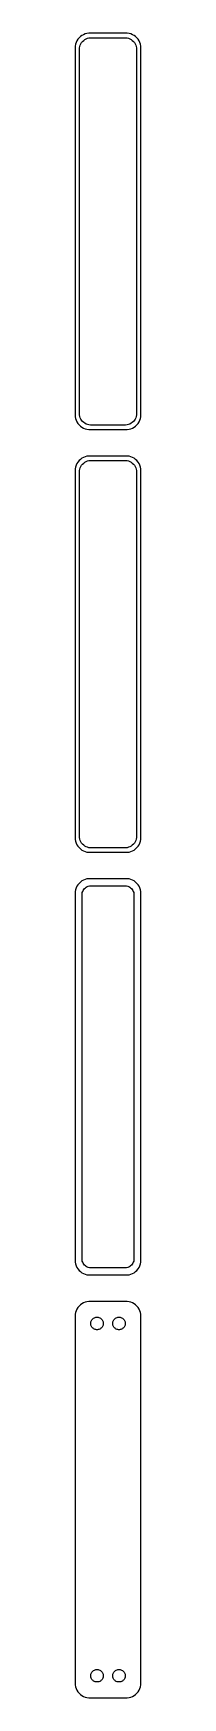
# Model space of a CAD drawing. Header units: metres. Extents: x -11 to 11, y 509 to 1075.
import ezdxf

# ---------------------------------------------------------------- set-up
doc = ezdxf.new("R2010")
doc.units = ezdxf.units.M

msp = doc.modelspace()

# ---------------------------------------------------------------- linework, layer by layer
for p, q in [((-11.0929, 1071.74), (-11.2106, 1071.13)), ((-10.8989, 1072.34), (-11.0929, 1071.74)), ((-10.6315, 1072.91), (-10.8989, 1072.34)), ((-10.2951, 1073.44), (-10.6315, 1072.91)), ((-9.89484, 1073.92), (-10.2951, 1073.44)), ((-9.43712, 1074.35), (-9.89484, 1073.92)), ((-9.4691, 1071.47), (-9.25522, 1071.93)), ((-8.92912, 1074.72), (-9.43712, 1074.35)), ((-9.25522, 1071.93), (-8.98605, 1072.35)), ((-8.98605, 1072.35), (-8.66586, 1072.74)), ((-8.37889, 1075.02), (-8.92912, 1074.72)), ((-8.66586, 1072.74), (-8.29968, 1073.08)), ((-7.79507, 1075.26), (-8.37889, 1075.02)), ((-8.29968, 1073.08), (-7.8933, 1073.38)), ((-7.8933, 1073.38), (-7.45311, 1073.62)), ((-7.1869, 1075.41), (-7.79507, 1075.26)), ((-7.45311, 1073.62), (-6.98605, 1073.8)), ((-6.56395, 1075.49), (-7.1869, 1075.41)), ((-6.98605, 1073.8), (-6.49951, 1073.93)), ((6.56395, 1075.49), (-6.56395, 1075.49)), ((-6.49951, 1073.93), (-6.00116, 1073.99)), ((-6.00116, 1073.99), (6.00116, 1073.99)), ((6.00116, 1073.99), (6.49951, 1073.93)), ((6.49951, 1073.93), (6.98605, 1073.8)), ((7.1869, 1075.41), (6.56395, 1075.49)), ((6.98605, 1073.8), (7.45311, 1073.62)), ((7.79507, 1075.26), (7.1869, 1075.41)), ((7.45311, 1073.62), (7.8933, 1073.38)), ((8.37889, 1075.02), (7.79507, 1075.26)), ((7.8933, 1073.38), (8.29968, 1073.08)), ((8.29968, 1073.08), (8.66586, 1072.74)), ((8.92912, 1074.72), (8.37889, 1075.02)), ((8.66586, 1072.74), (8.98605, 1072.35)), ((9.43712, 1074.35), (8.92912, 1074.72)), ((8.98605, 1072.35), (9.25522, 1071.93)), ((9.25522, 1071.93), (9.4691, 1071.47)), ((9.89484, 1073.92), (9.43712, 1074.35)), ((10.2951, 1073.44), (9.89484, 1073.92)), ((10.6315, 1072.91), (10.2951, 1073.44)), ((10.8989, 1072.34), (10.6315, 1072.91)), ((11.0929, 1071.74), (10.8989, 1072.34)), ((11.2106, 1071.13), (11.0929, 1071.74)), ((-11.2106, 1071.13), (-11.25, 1070.5)), ((-11.25, 1070.5), (-11.25, 945.5)), ((-9.75, 1070), (-9.71844, 1070.5)), ((-9.75, 946), (-9.75, 1070)), ((-9.71844, 1070.5), (-9.62433, 1070.99)), ((-9.62433, 1070.99), (-9.4691, 1071.47)), ((9.4691, 1071.47), (9.62433, 1070.99)), ((9.62433, 1070.99), (9.71844, 1070.5)), ((9.71844, 1070.5), (9.75, 1070)), ((9.75, 1070), (9.75, 946)), ((11.25, 1070.5), (11.2106, 1071.13)), ((11.25, 945.5), (11.25, 1070.5)), ((-11.25, 945.5), (-11.2106, 944.873)), ((-11.2106, 944.873), (-11.0929, 944.257)), ((-11.0929, 944.257), (-10.8989, 943.659)), ((-10.8989, 943.659), (-10.6315, 943.091)), ((-10.6315, 943.091), (-10.2951, 942.561)), ((-10.2951, 942.561), (-9.89484, 942.077)), ((-9.89484, 942.077), (-9.43712, 941.647)), ((-9.71844, 945.499), (-9.75, 946)), ((-9.62433, 945.005), (-9.71844, 945.499)), ((-9.4691, 944.528), (-9.62433, 945.005)), ((-9.25522, 944.073), (-9.4691, 944.528)), ((-9.43712, 941.647), (-8.92912, 941.278)), ((-8.98605, 943.649), (-9.25522, 944.073)), ((-8.66586, 943.262), (-8.98605, 943.649)), ((-8.92912, 941.278), (-8.37889, 940.976)), ((-8.29968, 942.918), (-8.66586, 943.262)), ((-7.8933, 942.623), (-8.29968, 942.918)), ((-7.45311, 942.381), (-7.8933, 942.623)), ((-6.98605, 942.196), (-7.45311, 942.381)), ((-6.49951, 942.071), (-6.98605, 942.196)), ((-6.00116, 942.008), (-6.49951, 942.071)), ((6.00116, 942.008), (-6.00116, 942.008)), ((6.49951, 942.071), (6.00116, 942.008)), ((6.98605, 942.196), (6.49951, 942.071)), ((7.45311, 942.381), (6.98605, 942.196)), ((7.8933, 942.623), (7.45311, 942.381)), ((8.29968, 942.918), (7.8933, 942.623)), ((8.66586, 943.262), (8.29968, 942.918)), ((8.37889, 940.976), (8.92912, 941.278)), ((8.98605, 943.649), (8.66586, 943.262)), ((8.92912, 941.278), (9.43712, 941.647)), ((9.25522, 944.073), (8.98605, 943.649)), ((9.4691, 944.528), (9.25522, 944.073)), ((9.43712, 941.647), (9.89484, 942.077)), ((9.62433, 945.005), (9.4691, 944.528)), ((9.71844, 945.499), (9.62433, 945.005)), ((9.75, 946), (9.71844, 945.499)), ((9.89484, 942.077), (10.2951, 942.561)), ((10.2951, 942.561), (10.6315, 943.091)), ((10.6315, 943.091), (10.8989, 943.659)), ((10.8989, 943.659), (11.0929, 944.257)), ((11.0929, 944.257), (11.2106, 944.873)), ((11.2106, 944.873), (11.25, 945.5)), ((-8.37889, 940.976), (-7.79507, 940.745)), ((-7.79507, 940.745), (-7.1869, 940.589)), ((-7.1869, 940.589), (-6.56395, 940.51)), ((-6.56395, 940.51), (6.56395, 940.51)), ((6.56395, 940.51), (7.1869, 940.589)), ((7.1869, 940.589), (7.79507, 940.745)), ((7.79507, 940.745), (8.37889, 940.976)), ((-9.89484, 929.923), (-10.2951, 929.439)), ((-9.43712, 930.353), (-9.89484, 929.923)), ((-8.92912, 930.722), (-9.43712, 930.353)), ((-8.37889, 931.024), (-8.92912, 930.722)), ((-7.79507, 931.255), (-8.37889, 931.024)), ((-7.1869, 931.411), (-7.79507, 931.255)), ((-6.56395, 931.49), (-7.1869, 931.411)), ((-6.98605, 929.804), (-6.49951, 929.929)), ((6.56395, 931.49), (-6.56395, 931.49)), ((-6.49951, 929.929), (-6.00116, 929.992)), ((-6.00116, 929.992), (6.00116, 929.992)), ((6.00116, 929.992), (6.49951, 929.929)), ((6.49951, 929.929), (6.98605, 929.804)), ((7.1869, 931.411), (6.56395, 931.49)), ((7.79507, 931.255), (7.1869, 931.411)), ((8.37889, 931.024), (7.79507, 931.255)), ((8.92912, 930.722), (8.37889, 931.024)), ((9.43712, 930.353), (8.92912, 930.722)), ((9.89484, 929.923), (9.43712, 930.353)), ((10.2951, 929.439), (9.89484, 929.923)), ((-11.2106, 927.127), (-11.25, 926.5)), ((-11.25, 926.5), (-11.25, 801.5)), ((-11.0929, 927.743), (-11.2106, 927.127)), ((-10.8989, 928.341), (-11.0929, 927.743)), ((-10.6315, 928.909), (-10.8989, 928.341)), ((-10.2951, 929.439), (-10.6315, 928.909)), ((-9.75, 926), (-9.71844, 926.501)), ((-9.75, 802), (-9.75, 926)), ((-9.71844, 926.501), (-9.62433, 926.995)), ((-9.62433, 926.995), (-9.4691, 927.472)), ((-9.4691, 927.472), (-9.25522, 927.927)), ((-9.25522, 927.927), (-8.98605, 928.351)), ((-8.98605, 928.351), (-8.66586, 928.738)), ((-8.66586, 928.738), (-8.29968, 929.082)), ((-8.29968, 929.082), (-7.8933, 929.377)), ((-7.8933, 929.377), (-7.45311, 929.619)), ((-7.45311, 929.619), (-6.98605, 929.804)), ((6.98605, 929.804), (7.45311, 929.619)), ((7.45311, 929.619), (7.8933, 929.377)), ((7.8933, 929.377), (8.29968, 929.082)), ((8.29968, 929.082), (8.66586, 928.738)), ((8.66586, 928.738), (8.98605, 928.351)), ((8.98605, 928.351), (9.25522, 927.927)), ((9.25522, 927.927), (9.4691, 927.472)), ((9.4691, 927.472), (9.62433, 926.995)), ((9.62433, 926.995), (9.71844, 926.501)), ((9.71844, 926.501), (9.75, 926)), ((9.75, 926), (9.75, 802)), ((10.6315, 928.909), (10.2951, 929.439)), ((10.8989, 928.341), (10.6315, 928.909)), ((11.0929, 927.743), (10.8989, 928.341)), ((11.2106, 927.127), (11.0929, 927.743)), ((11.25, 926.5), (11.2106, 927.127)), ((11.25, 801.5), (11.25, 926.5)), ((-11.25, 801.5), (-11.2106, 800.873)), ((-11.2106, 800.873), (-11.0929, 800.257)), ((-11.0929, 800.257), (-10.8989, 799.659)), ((-10.8989, 799.659), (-10.6315, 799.091)), ((-9.71844, 801.499), (-9.75, 802)), ((-9.62433, 801.005), (-9.71844, 801.499)), ((-9.4691, 800.528), (-9.62433, 801.005)), ((-9.25522, 800.073), (-9.4691, 800.528)), ((-8.98605, 799.649), (-9.25522, 800.073)), ((-8.66586, 799.262), (-8.98605, 799.649)), ((8.98605, 799.649), (8.66586, 799.262)), ((9.25522, 800.073), (8.98605, 799.649)), ((9.4691, 800.528), (9.25522, 800.073)), ((9.62433, 801.005), (9.4691, 800.528)), ((9.71844, 801.499), (9.62433, 801.005)), ((9.75, 802), (9.71844, 801.499)), ((10.6315, 799.091), (10.8989, 799.659)), ((10.8989, 799.659), (11.0929, 800.257)), ((11.0929, 800.257), (11.2106, 800.873)), ((11.2106, 800.873), (11.25, 801.5)), ((-10.6315, 799.091), (-10.2951, 798.561)), ((-10.2951, 798.561), (-9.89484, 798.077)), ((-9.89484, 798.077), (-9.43712, 797.647)), ((-9.43712, 797.647), (-8.92912, 797.278)), ((-8.92912, 797.278), (-8.37889, 796.976)), ((-8.29968, 798.918), (-8.66586, 799.262)), ((-8.37889, 796.976), (-7.79507, 796.745)), ((-7.8933, 798.623), (-8.29968, 798.918)), ((-7.45311, 798.381), (-7.8933, 798.623)), ((-7.79507, 796.745), (-7.1869, 796.589)), ((-6.98605, 798.196), (-7.45311, 798.381)), ((-7.1869, 796.589), (-6.56395, 796.51)), ((-6.49951, 798.071), (-6.98605, 798.196)), ((-6.56395, 796.51), (6.56395, 796.51)), ((-6.00116, 798.008), (-6.49951, 798.071)), ((6.00116, 798.008), (-6.00116, 798.008)), ((6.49951, 798.071), (6.00116, 798.008)), ((6.98605, 798.196), (6.49951, 798.071)), ((6.56395, 796.51), (7.1869, 796.589)), ((7.45311, 798.381), (6.98605, 798.196)), ((7.1869, 796.589), (7.79507, 796.745)), ((7.8933, 798.623), (7.45311, 798.381)), ((7.79507, 796.745), (8.37889, 796.976)), ((8.29968, 798.918), (7.8933, 798.623)), ((8.66586, 799.262), (8.29968, 798.918)), ((8.37889, 796.976), (8.92912, 797.278)), ((8.92912, 797.278), (9.43712, 797.647)), ((9.43712, 797.647), (9.89484, 798.077)), ((9.89484, 798.077), (10.2951, 798.561)), ((10.2951, 798.561), (10.6315, 799.091)), ((-11.2106, 783.127), (-11.25, 782.5)), ((-11.25, 782.5), (-11.25, 657.5)), ((-11.0929, 783.743), (-11.2106, 783.127)), ((-10.8989, 784.341), (-11.0929, 783.743)), ((-10.6315, 784.909), (-10.8989, 784.341)), ((-10.2951, 785.439), (-10.6315, 784.909)), ((-9.89484, 785.923), (-10.2951, 785.439)), ((-9.43712, 786.353), (-9.89484, 785.923)), ((-8.92912, 786.722), (-9.43712, 786.353)), ((-8.37889, 787.024), (-8.92912, 786.722)), ((-8.83836, 782.39), (-8.76512, 782.774)), ((-8.76512, 782.774), (-8.64432, 783.146)), ((-8.64432, 783.146), (-8.47786, 783.5)), ((-8.47786, 783.5), (-8.2684, 783.83)), ((-7.79507, 787.255), (-8.37889, 787.024)), ((-8.2684, 783.83), (-8.01921, 784.131)), ((-8.01921, 784.131), (-7.73424, 784.399)), ((-7.1869, 787.411), (-7.79507, 787.255)), ((-7.73424, 784.399), (-7.41798, 784.628)), ((-7.41798, 784.628), (-7.07541, 784.817)), ((-6.56395, 787.49), (-7.1869, 787.411)), ((-7.07541, 784.817), (-6.71194, 784.961)), ((-6.71194, 784.961), (-6.3333, 785.058)), ((6.56395, 787.49), (-6.56395, 787.49)), ((-6.3333, 785.058), (-5.94545, 785.107)), ((-5.94545, 785.107), (5.94545, 785.107)), ((5.94545, 785.107), (6.3333, 785.058)), ((6.3333, 785.058), (6.71194, 784.961)), ((7.1869, 787.411), (6.56395, 787.49)), ((6.71194, 784.961), (7.07541, 784.817)), ((7.07541, 784.817), (7.41798, 784.628)), ((7.79507, 787.255), (7.1869, 787.411)), ((7.41798, 784.628), (7.73424, 784.399)), ((7.73424, 784.399), (8.01921, 784.131)), ((8.37889, 787.024), (7.79507, 787.255)), ((8.01921, 784.131), (8.2684, 783.83)), ((8.2684, 783.83), (8.47786, 783.5)), ((8.92912, 786.722), (8.37889, 787.024)), ((8.47786, 783.5), (8.64432, 783.146)), ((8.64432, 783.146), (8.76512, 782.774)), ((8.76512, 782.774), (8.83836, 782.39)), ((9.43712, 786.353), (8.92912, 786.722)), ((9.89484, 785.923), (9.43712, 786.353)), ((10.2951, 785.439), (9.89484, 785.923)), ((10.6315, 784.909), (10.2951, 785.439)), ((10.8989, 784.341), (10.6315, 784.909)), ((11.0929, 783.743), (10.8989, 784.341)), ((11.2106, 783.127), (11.0929, 783.743)), ((11.25, 782.5), (11.2106, 783.127)), ((11.25, 657.5), (11.25, 782.5)), ((-8.86292, 782), (-8.83836, 782.39)), ((-8.86292, 658), (-8.86292, 782)), ((8.83836, 782.39), (8.86292, 782)), ((8.86292, 782), (8.86292, 658)), ((-8.83836, 657.61), (-8.86292, 658)), ((8.86292, 658), (8.83836, 657.61)), ((-11.25, 657.5), (-11.2106, 656.873)), ((-11.2106, 656.873), (-11.0929, 656.257)), ((-11.0929, 656.257), (-10.8989, 655.659)), ((-10.8989, 655.659), (-10.6315, 655.091)), ((-10.6315, 655.091), (-10.2951, 654.561)), ((-10.2951, 654.561), (-9.89484, 654.077)), ((-9.89484, 654.077), (-9.43712, 653.647)), ((-9.43712, 653.647), (-8.92912, 653.278)), ((-8.92912, 653.278), (-8.37889, 652.976)), ((-8.76512, 657.226), (-8.83836, 657.61)), ((-8.64432, 656.854), (-8.76512, 657.226)), ((-8.47786, 656.5), (-8.64432, 656.854)), ((-8.2684, 656.17), (-8.47786, 656.5)), ((-8.37889, 652.976), (-7.79507, 652.745)), ((-8.01921, 655.869), (-8.2684, 656.17)), ((-7.73424, 655.601), (-8.01921, 655.869)), ((-7.79507, 652.745), (-7.1869, 652.589)), ((-7.41798, 655.372), (-7.73424, 655.601)), ((-7.07541, 655.183), (-7.41798, 655.372)), ((-7.1869, 652.589), (-6.56395, 652.51)), ((-6.71194, 655.039), (-7.07541, 655.183)), ((-6.3333, 654.942), (-6.71194, 655.039)), ((-6.56395, 652.51), (6.56395, 652.51)), ((-5.94545, 654.893), (-6.3333, 654.942)), ((5.94545, 654.893), (-5.94545, 654.893)), ((6.3333, 654.942), (5.94545, 654.893)), ((6.71194, 655.039), (6.3333, 654.942)), ((6.56395, 652.51), (7.1869, 652.589)), ((7.07541, 655.183), (6.71194, 655.039)), ((7.41798, 655.372), (7.07541, 655.183)), ((7.1869, 652.589), (7.79507, 652.745)), ((7.73424, 655.601), (7.41798, 655.372)), ((8.01921, 655.869), (7.73424, 655.601)), ((7.79507, 652.745), (8.37889, 652.976)), ((8.2684, 656.17), (8.01921, 655.869)), ((8.47786, 656.5), (8.2684, 656.17)), ((8.37889, 652.976), (8.92912, 653.278)), ((8.64432, 656.854), (8.47786, 656.5)), ((8.76512, 657.226), (8.64432, 656.854)), ((8.83836, 657.61), (8.76512, 657.226)), ((8.92912, 653.278), (9.43712, 653.647)), ((9.43712, 653.647), (9.89484, 654.077)), ((9.89484, 654.077), (10.2951, 654.561)), ((10.2951, 654.561), (10.6315, 655.091)), ((10.6315, 655.091), (10.8989, 655.659)), ((10.8989, 655.659), (11.0929, 656.257)), ((11.0929, 656.257), (11.2106, 656.873)), ((11.2106, 656.873), (11.25, 657.5)), ((-10.6315, 640.909), (-10.8989, 640.341)), ((-10.2951, 641.439), (-10.6315, 640.909)), ((-9.89484, 641.923), (-10.2951, 641.439)), ((-9.43712, 642.353), (-9.89484, 641.923)), ((-8.92912, 642.722), (-9.43712, 642.353)), ((-8.37889, 643.024), (-8.92912, 642.722)), ((-7.79507, 643.255), (-8.37889, 643.024)), ((-7.1869, 643.411), (-7.79507, 643.255)), ((-6.56395, 643.49), (-7.1869, 643.411)), ((6.56395, 643.49), (-6.56395, 643.49)), ((7.1869, 643.411), (6.56395, 643.49)), ((7.79507, 643.255), (7.1869, 643.411)), ((8.37889, 643.024), (7.79507, 643.255)), ((8.92912, 642.722), (8.37889, 643.024)), ((9.43712, 642.353), (8.92912, 642.722)), ((9.89484, 641.923), (9.43712, 642.353)), ((10.2951, 641.439), (9.89484, 641.923)), ((10.6315, 640.909), (10.2951, 641.439)), ((10.8989, 640.341), (10.6315, 640.909)), ((-11.2106, 639.127), (-11.25, 638.5)), ((-11.25, 638.5), (-11.25, 513.5)), ((-11.0929, 639.743), (-11.2106, 639.127)), ((-10.8989, 640.341), (-11.0929, 639.743)), ((-5.88528, 636), (-5.86845, 636.268)), ((-5.86845, 635.732), (-5.88528, 636)), ((-5.86845, 636.268), (-5.81821, 636.531)), ((-5.81821, 635.469), (-5.86845, 635.732)), ((-5.81821, 636.531), (-5.73534, 636.786)), ((-5.73534, 635.214), (-5.81821, 635.469)), ((-5.73534, 636.786), (-5.62117, 637.029)), ((-5.62117, 634.971), (-5.73534, 635.214)), ((-5.62117, 637.029), (-5.47748, 637.255)), ((-5.47748, 637.255), (-5.30655, 637.462)), ((-5.30655, 637.462), (-5.11108, 637.645)), ((-5.11108, 637.645), (-4.89413, 637.803)), ((-4.89413, 637.803), (-4.65915, 637.932)), ((-4.65915, 637.932), (-4.40984, 638.031)), ((-4.40984, 638.031), (-4.1501, 638.097)), ((-4.1501, 638.097), (-3.88406, 638.131)), ((-3.88406, 638.131), (-3.61592, 638.131)), ((-3.61592, 638.131), (-3.34988, 638.097)), ((-3.34988, 638.097), (-3.09015, 638.031)), ((-3.09015, 638.031), (-2.84084, 637.932)), ((-2.84084, 637.932), (-2.60585, 637.803)), ((-2.60585, 637.803), (-2.3889, 637.645)), ((-2.3889, 637.645), (-2.19344, 637.462)), ((-2.19344, 637.462), (-2.02251, 637.255)), ((-2.02251, 637.255), (-1.87881, 637.029)), ((-1.87881, 637.029), (-1.76465, 636.786)), ((-1.76465, 635.214), (-1.87881, 634.971)), ((-1.76465, 636.786), (-1.68178, 636.531)), ((-1.68178, 635.469), (-1.76465, 635.214)), ((-1.68178, 636.531), (-1.63153, 636.268)), ((-1.63153, 635.732), (-1.68178, 635.469)), ((-1.63153, 636.268), (-1.6147, 636)), ((-1.6147, 636), (-1.63153, 635.732)), ((1.6147, 636), (1.63153, 636.268)), ((1.63153, 635.732), (1.6147, 636)), ((1.63153, 636.268), (1.68178, 636.531)), ((1.68178, 635.469), (1.63153, 635.732)), ((1.68178, 636.531), (1.76465, 636.786)), ((1.76465, 635.214), (1.68178, 635.469)), ((1.76465, 636.786), (1.87881, 637.029)), ((1.87881, 634.971), (1.76465, 635.214)), ((1.87881, 637.029), (2.02251, 637.255)), ((2.02251, 637.255), (2.19344, 637.462)), ((2.19344, 637.462), (2.3889, 637.645)), ((2.3889, 637.645), (2.60585, 637.803)), ((2.60585, 637.803), (2.84084, 637.932)), ((2.84084, 637.932), (3.09015, 638.031)), ((3.09015, 638.031), (3.34988, 638.097)), ((3.34988, 638.097), (3.61592, 638.131)), ((3.61592, 638.131), (3.88406, 638.131)), ((3.88406, 638.131), (4.1501, 638.097)), ((4.1501, 638.097), (4.40984, 638.031)), ((4.40984, 638.031), (4.65915, 637.932)), ((4.65915, 637.932), (4.89413, 637.803)), ((4.89413, 637.803), (5.11108, 637.645)), ((5.11108, 637.645), (5.30655, 637.462)), ((5.30655, 637.462), (5.47748, 637.255)), ((5.47748, 637.255), (5.62117, 637.029)), ((5.62117, 637.029), (5.73534, 636.786)), ((5.73534, 635.214), (5.62117, 634.971)), ((5.73534, 636.786), (5.81821, 636.531)), ((5.81821, 635.469), (5.73534, 635.214)), ((5.81821, 636.531), (5.86845, 636.268)), ((5.86845, 635.732), (5.81821, 635.469)), ((5.86845, 636.268), (5.88528, 636)), ((5.88528, 636), (5.86845, 635.732)), ((11.0929, 639.743), (10.8989, 640.341)), ((11.2106, 639.127), (11.0929, 639.743)), ((11.25, 638.5), (11.2106, 639.127)), ((11.25, 513.5), (11.25, 638.5)), ((-5.47748, 634.745), (-5.62117, 634.971)), ((-5.30655, 634.538), (-5.47748, 634.745)), ((-5.11108, 634.355), (-5.30655, 634.538)), ((-4.89413, 634.197), (-5.11108, 634.355)), ((-4.65915, 634.068), (-4.89413, 634.197)), ((-4.40984, 633.969), (-4.65915, 634.068)), ((-4.1501, 633.903), (-4.40984, 633.969)), ((-3.88406, 633.869), (-4.1501, 633.903)), ((-3.61592, 633.869), (-3.88406, 633.869)), ((-3.34988, 633.903), (-3.61592, 633.869)), ((-3.09015, 633.969), (-3.34988, 633.903)), ((-2.84084, 634.068), (-3.09015, 633.969)), ((-2.60585, 634.197), (-2.84084, 634.068)), ((-2.3889, 634.355), (-2.60585, 634.197)), ((-2.19344, 634.538), (-2.3889, 634.355)), ((-2.02251, 634.745), (-2.19344, 634.538)), ((-1.87881, 634.971), (-2.02251, 634.745)), ((2.02251, 634.745), (1.87881, 634.971)), ((2.19344, 634.538), (2.02251, 634.745)), ((2.3889, 634.355), (2.19344, 634.538)), ((2.60585, 634.197), (2.3889, 634.355)), ((2.84084, 634.068), (2.60585, 634.197)), ((3.09015, 633.969), (2.84084, 634.068)), ((3.34988, 633.903), (3.09015, 633.969)), ((3.61592, 633.869), (3.34988, 633.903)), ((3.88406, 633.869), (3.61592, 633.869)), ((4.1501, 633.903), (3.88406, 633.869)), ((4.40984, 633.969), (4.1501, 633.903)), ((4.65915, 634.068), (4.40984, 633.969)), ((4.89413, 634.197), (4.65915, 634.068)), ((5.11108, 634.355), (4.89413, 634.197)), ((5.30655, 634.538), (5.11108, 634.355)), ((5.47748, 634.745), (5.30655, 634.538)), ((5.62117, 634.971), (5.47748, 634.745)), ((-5.88528, 516), (-5.86845, 516.268)), ((-5.86845, 515.732), (-5.88528, 516)), ((-5.86845, 516.268), (-5.81821, 516.531)), ((-5.81821, 516.531), (-5.73534, 516.786)), ((-5.73534, 516.786), (-5.62117, 517.029)), ((-5.62117, 517.029), (-5.47748, 517.255)), ((-5.47748, 517.255), (-5.30655, 517.462)), ((-5.30655, 517.462), (-5.11108, 517.645)), ((-5.11108, 517.645), (-4.89413, 517.803)), ((-4.89413, 517.803), (-4.65915, 517.932)), ((-4.65915, 517.932), (-4.40984, 518.031)), ((-4.40984, 518.031), (-4.1501, 518.097)), ((-4.1501, 518.097), (-3.88406, 518.131)), ((-3.88406, 518.131), (-3.61592, 518.131)), ((-3.61592, 518.131), (-3.34988, 518.097)), ((-3.34988, 518.097), (-3.09015, 518.031)), ((-3.09015, 518.031), (-2.84084, 517.932)), ((-2.84084, 517.932), (-2.60585, 517.803)), ((-2.60585, 517.803), (-2.3889, 517.645)), ((-2.3889, 517.645), (-2.19344, 517.462)), ((-2.19344, 517.462), (-2.02251, 517.255)), ((-2.02251, 517.255), (-1.87881, 517.029)), ((-1.87881, 517.029), (-1.76465, 516.786)), ((-1.76465, 516.786), (-1.68178, 516.531)), ((-1.68178, 516.531), (-1.63153, 516.268)), ((-1.63153, 516.268), (-1.6147, 516)), ((-1.6147, 516), (-1.63153, 515.732)), ((1.6147, 516), (1.63153, 516.268)), ((1.63153, 515.732), (1.6147, 516)), ((1.63153, 516.268), (1.68178, 516.531)), ((1.68178, 516.531), (1.76465, 516.786)), ((1.76465, 516.786), (1.87881, 517.029)), ((1.87881, 517.029), (2.02251, 517.255)), ((2.02251, 517.255), (2.19344, 517.462)), ((2.19344, 517.462), (2.3889, 517.645)), ((2.3889, 517.645), (2.60585, 517.803)), ((2.60585, 517.803), (2.84084, 517.932)), ((2.84084, 517.932), (3.09015, 518.031)), ((3.09015, 518.031), (3.34988, 518.097)), ((3.34988, 518.097), (3.61592, 518.131)), ((3.61592, 518.131), (3.88406, 518.131)), ((3.88406, 518.131), (4.1501, 518.097)), ((4.1501, 518.097), (4.40984, 518.031)), ((4.40984, 518.031), (4.65915, 517.932)), ((4.65915, 517.932), (4.89413, 517.803)), ((4.89413, 517.803), (5.11108, 517.645)), ((5.11108, 517.645), (5.30655, 517.462)), ((5.30655, 517.462), (5.47748, 517.255)), ((5.47748, 517.255), (5.62117, 517.029)), ((5.62117, 517.029), (5.73534, 516.786)), ((5.73534, 516.786), (5.81821, 516.531)), ((5.81821, 516.531), (5.86845, 516.268)), ((5.86845, 516.268), (5.88528, 516)), ((5.88528, 516), (5.86845, 515.732)), ((-11.25, 513.5), (-11.2106, 512.873)), ((-11.2106, 512.873), (-11.0929, 512.257)), ((-11.0929, 512.257), (-10.8989, 511.659)), ((-10.8989, 511.659), (-10.6315, 511.091)), ((-10.6315, 511.091), (-10.2951, 510.561)), ((-10.2951, 510.561), (-9.89484, 510.077)), ((-5.81821, 515.469), (-5.86845, 515.732)), ((-5.73534, 515.214), (-5.81821, 515.469)), ((-5.62117, 514.971), (-5.73534, 515.214)), ((-5.47748, 514.745), (-5.62117, 514.971)), ((-5.30655, 514.538), (-5.47748, 514.745)), ((-5.11108, 514.355), (-5.30655, 514.538)), ((-4.89413, 514.197), (-5.11108, 514.355)), ((-4.65915, 514.068), (-4.89413, 514.197)), ((-4.40984, 513.969), (-4.65915, 514.068)), ((-4.1501, 513.903), (-4.40984, 513.969)), ((-3.88406, 513.869), (-4.1501, 513.903)), ((-3.61592, 513.869), (-3.88406, 513.869)), ((-3.34988, 513.903), (-3.61592, 513.869)), ((-3.09015, 513.969), (-3.34988, 513.903)), ((-2.84084, 514.068), (-3.09015, 513.969)), ((-2.60585, 514.197), (-2.84084, 514.068)), ((-2.3889, 514.355), (-2.60585, 514.197)), ((-2.19344, 514.538), (-2.3889, 514.355)), ((-2.02251, 514.745), (-2.19344, 514.538)), ((-1.87881, 514.971), (-2.02251, 514.745)), ((-1.76465, 515.214), (-1.87881, 514.971)), ((-1.68178, 515.469), (-1.76465, 515.214)), ((-1.63153, 515.732), (-1.68178, 515.469)), ((1.68178, 515.469), (1.63153, 515.732)), ((1.76465, 515.214), (1.68178, 515.469)), ((1.87881, 514.971), (1.76465, 515.214)), ((2.02251, 514.745), (1.87881, 514.971)), ((2.19344, 514.538), (2.02251, 514.745)), ((2.3889, 514.355), (2.19344, 514.538)), ((2.60585, 514.197), (2.3889, 514.355)), ((2.84084, 514.068), (2.60585, 514.197)), ((3.09015, 513.969), (2.84084, 514.068)), ((3.34988, 513.903), (3.09015, 513.969)), ((3.61592, 513.869), (3.34988, 513.903)), ((3.88406, 513.869), (3.61592, 513.869)), ((4.1501, 513.903), (3.88406, 513.869)), ((4.40984, 513.969), (4.1501, 513.903)), ((4.65915, 514.068), (4.40984, 513.969)), ((4.89413, 514.197), (4.65915, 514.068)), ((5.11108, 514.355), (4.89413, 514.197)), ((5.30655, 514.538), (5.11108, 514.355)), ((5.47748, 514.745), (5.30655, 514.538)), ((5.62117, 514.971), (5.47748, 514.745)), ((5.73534, 515.214), (5.62117, 514.971)), ((5.81821, 515.469), (5.73534, 515.214)), ((5.86845, 515.732), (5.81821, 515.469)), ((9.89484, 510.077), (10.2951, 510.561)), ((10.2951, 510.561), (10.6315, 511.091)), ((10.6315, 511.091), (10.8989, 511.659)), ((10.8989, 511.659), (11.0929, 512.257)), ((11.0929, 512.257), (11.2106, 512.873)), ((11.2106, 512.873), (11.25, 513.5)), ((-9.89484, 510.077), (-9.43712, 509.647)), ((-9.43712, 509.647), (-8.92912, 509.278)), ((-8.92912, 509.278), (-8.37889, 508.976)), ((-8.37889, 508.976), (-7.79507, 508.745)), ((-7.79507, 508.745), (-7.1869, 508.589)), ((-7.1869, 508.589), (-6.56395, 508.51)), ((-6.56395, 508.51), (6.56395, 508.51)), ((6.56395, 508.51), (7.1869, 508.589)), ((7.1869, 508.589), (7.79507, 508.745)), ((7.79507, 508.745), (8.37889, 508.976)), ((8.37889, 508.976), (8.92912, 509.278)), ((8.92912, 509.278), (9.43712, 509.647)), ((9.43712, 509.647), (9.89484, 510.077))]:
    msp.add_line(p, q)

doc.saveas('drawing.dxf')
